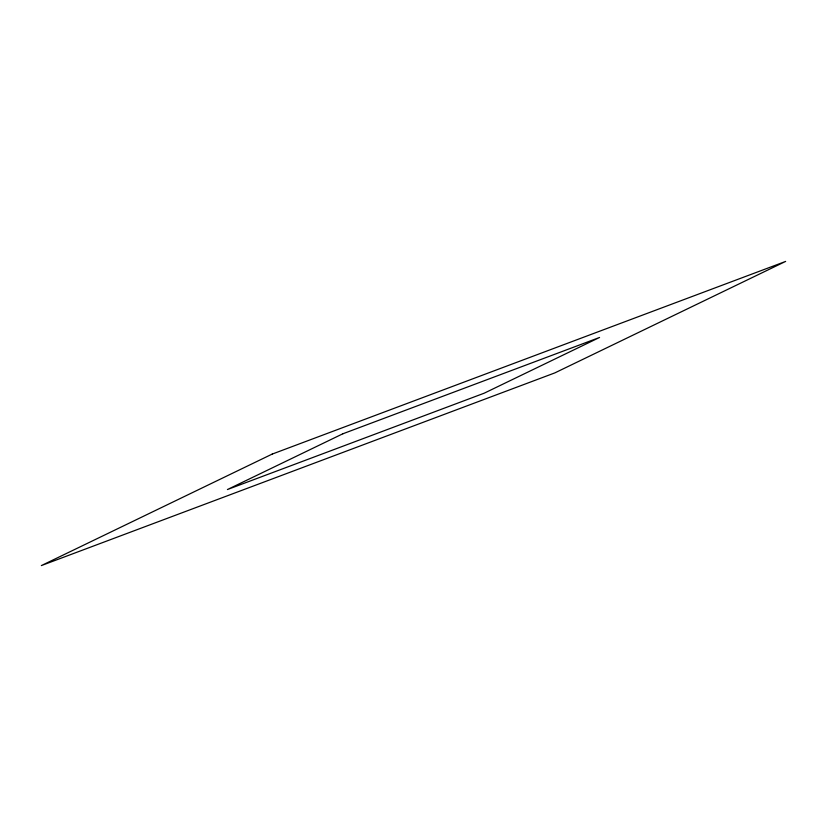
<?xml version="1.0" encoding="UTF-8"?>
<svg xmlns="http://www.w3.org/2000/svg" width="827" height="827" viewBox="0 0 827 827"><rect width="100%" height="100%" fill="white"/><g stroke="black" fill="none" stroke-linecap="round" stroke-linejoin="round"><path stroke-width="1.24" d="M272.228 454.075L41.35 565.585L554.772 372.925L785.65 261.415L272.228 454.075M342.864 433.782L227.425 489.543L484.136 393.218L599.575 337.457L342.864 433.782"/></g></svg>
